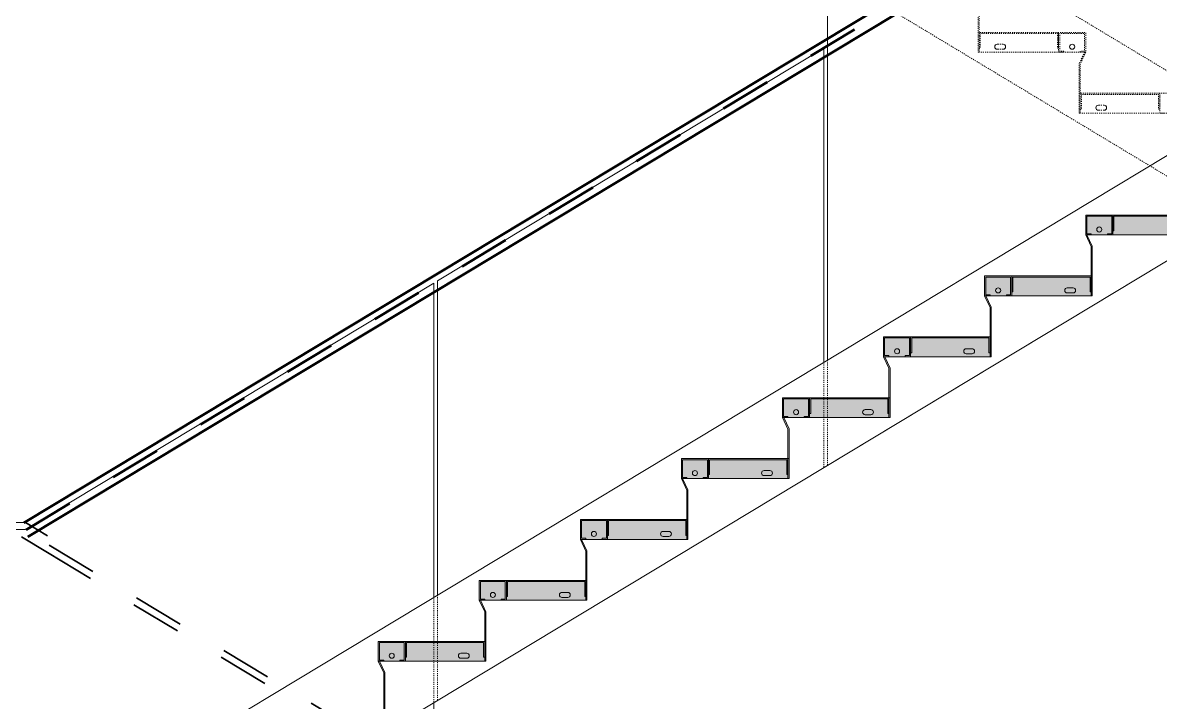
# Model space of a CAD drawing. Header units: millimetres. Extents: x -48147 to 1403542, y -455564 to 18123.
# Drawn here: x 1393720 to 1396872, y -445436 to -443553 of the extents above; entities that cross this region are included whole.
import ezdxf

# ---------------------------------------------------------------- set-up
doc = ezdxf.new("R2010")
doc.units = ezdxf.units.MM
doc.header["$MEASUREMENT"] = 0
for name, pattern in [('3MM-HIDDEN', [6, 3, -3]), ('Dashed', [2822.222233, 1411.111116, -1411.111116]), ('Wipeout_Contour', [1000, 0, -1000])]:
    doc.linetypes.add(name, pattern=pattern)
for name, color, linetype, lineweight in [('A-30-M_Stair_Pen_No__101', 252, 'Continuous', 15), ('A-30-M_Stair_Pen_No__121', 255, 'Continuous', 0), ('A-30-M_Stair_Pen_No__2', 8, 'Continuous', 15), ('A-30-M_Stair_Pen_No__22', 8, 'Continuous', 50), ('A-30-M_Stair_Pen_No__42', 8, 'Continuous', 35), ('New_A-30-M_Stair_Pen_No__1', 7, 'Continuous', 13), ('New_A-30-M_Stair_Pen_No__101', 252, 'Continuous', 15), ('New_A-30-M_Stair_Pen_No__141', 255, 'Continuous', 0), ('New_A-30-M_Stair_Pen_No__160', 5, 'Continuous', 200), ('New_A-30-M_Stair_Pen_No__192', 7, 'Continuous', 13)]:
    doc.layers.add(name, color=color, linetype=linetype, lineweight=lineweight)
doc.layers.add('A-30-M_Stair_Pen_No__102', color=7, linetype='Continuous', lineweight=15, true_color=0xcccccc)
doc.layers.add('A-30-M_Stair_Pen_No__81', color=7, linetype='Continuous', lineweight=20, true_color=0x6a6a6a)
for name, color, linetype in [('A-95-P_Drawing', 7, 'Continuous'), ('New_A-25-M_Wall_Int', 7, 'Continuous'), ('New_A-30-M_Stair', 7, 'Continuous')]:
    doc.layers.add(name, color=color, linetype=linetype)

# ---------------------------------------------------------------- blocks, each defined once
blk = doc.blocks.new('Section Elem_2_1', base_point=(1418663.2, -449992.5))
at = {"color": 254, "linetype": 'Wipeout_Contour', "lineweight": 0, "ltscale": 5852958.185405683}
blk.add_wipeout([(1393858.3, -445773.7), (1393858.3, -444874), (1393783.3, -444919.2), (1393783.3, -445818.9)], dxfattribs=at).dxf.layer = 'New_A-30-M_Stair'
at = {"color": 254, "linetype": 'Wipeout_Contour', "lineweight": 0, "ltscale": 5853501.481168355}
blk.add_wipeout([(1393858.3, -445769), (1394138.3, -445600.3), (1394138.3, -444705.2), (1393858.3, -444874)], dxfattribs=at).dxf.layer = 'New_A-30-M_Stair'
at = {"color": 254, "linetype": 'Wipeout_Contour', "lineweight": 0, "ltscale": 5854363.094679618}
blk.add_wipeout([(1394138.3, -445600.3), (1394418.3, -445431.5), (1394418.3, -444536.5), (1394138.3, -444705.2)], dxfattribs=at).dxf.layer = 'New_A-30-M_Stair'
at = {"color": 254, "linetype": 'Wipeout_Contour', "lineweight": 0, "ltscale": 5852410.465356831}
blk.add_wipeout([(1393858.3, -444874), (1393858.3, -444873.9), (1393783.3, -444919.1), (1393783.3, -444919.2)], dxfattribs=at).dxf.layer = 'New_A-30-M_Stair'
at = {"layer": 'New_A-30-M_Stair_Pen_No__1', "linetype": 'Continuous'}
blk.add_line((1393783.3, -445818.9), (1393783.3, -444919.2), dxfattribs=at)
at = {"color": 254, "linetype": 'Wipeout_Contour', "lineweight": 0, "ltscale": 5855224.873453034}
blk.add_wipeout([(1394418.3, -445431.5), (1394698.3, -445262.8), (1394698.3, -444367.7), (1394418.3, -444536.5)], dxfattribs=at).dxf.layer = 'New_A-30-M_Stair'
at = {"color": 254, "linetype": 'Wipeout_Contour', "lineweight": 0, "ltscale": 5852956.781982251}
blk.add_wipeout([(1394138.3, -444705.2), (1394138.3, -444705.1), (1393858.3, -444873.9), (1393858.3, -444874)], dxfattribs=at).dxf.layer = 'New_A-30-M_Stair'
at = {"layer": 'New_A-30-M_Stair_Pen_No__1', "linetype": 'Continuous'}
blk.add_line((1393783.3, -444919.1), (1393858.3, -444873.9), dxfattribs=at)
at = {"color": 254, "linetype": 'Wipeout_Contour', "lineweight": 0, "ltscale": 5856086.817415642}
blk.add_wipeout([(1394698.3, -445262.8), (1394978.3, -445094), (1394978.3, -444199), (1394698.3, -444367.7)], dxfattribs=at).dxf.layer = 'New_A-30-M_Stair'
at = {"color": 254, "linetype": 'Wipeout_Contour', "lineweight": 0, "ltscale": 5853818.682076329}
blk.add_wipeout([(1394418.3, -444536.5), (1394418.3, -444536.4), (1394138.3, -444705.1), (1394138.3, -444705.2)], dxfattribs=at).dxf.layer = 'New_A-30-M_Stair'
at = {"color": 254, "linetype": 'Wipeout_Contour', "lineweight": 0, "ltscale": 8782650.47584478}
blk.add_wipeout([(1394418.3, -445431.5), (1394138.3, -445600.3), (1394138.3, -445605), (1394408.3, -445605), (1394408.3, -445496.3), (1394418.3, -445496.3)], dxfattribs=at).dxf.layer = 'New_A-30-M_Stair'
at = {"layer": 'New_A-30-M_Stair_Pen_No__1', "linetype": 'Continuous'}
blk.add_line((1393858.3, -444873.9), (1394138.3, -444705.1), dxfattribs=at)
at = {"color": 254, "linetype": 'Wipeout_Contour', "lineweight": 0, "ltscale": 5856948.926494511}
blk.add_wipeout([(1394978.3, -445094), (1395258.3, -444925.3), (1395258.3, -444030.2), (1394978.3, -444199)], dxfattribs=at).dxf.layer = 'New_A-30-M_Stair'
at = {"color": 254, "linetype": 'Wipeout_Contour', "lineweight": 0, "ltscale": 5854680.747363575}
blk.add_wipeout([(1394698.3, -444367.7), (1394698.3, -444367.6), (1394418.3, -444536.4), (1394418.3, -444536.5)], dxfattribs=at).dxf.layer = 'New_A-30-M_Stair'
at = {"color": 254, "linetype": 'Wipeout_Contour', "lineweight": 0, "ltscale": 8783942.705164922}
blk.add_wipeout([(1394698.3, -445262.8), (1394418.3, -445431.5), (1394418.3, -445436.3), (1394688.3, -445436.3), (1394688.3, -445327.5), (1394698.3, -445327.5)], dxfattribs=at).dxf.layer = 'New_A-30-M_Stair'
at = {"layer": 'New_A-30-M_Stair_Pen_No__1', "linetype": 'Continuous'}
for p, q in [((1394138.3, -444705.1), (1394418.3, -444536.4)), ((1394138.3, -445600.3), (1394418.3, -445431.5))]:
    blk.add_line(p, q, dxfattribs=at)
at = {"layer": 'New_A-30-M_Stair_Pen_No__141', "linetype": 'Continuous', "flags": 128}
blk.add_lwpolyline([(1394418.3, -445436.3), (1394418.3, -445496.3), (1394418.3, -445605), (1394418.3, -445665)], dxfattribs=at)
at = {"color": 254, "linetype": 'Wipeout_Contour', "lineweight": 0, "ltscale": 5857811.200616738}
blk.add_wipeout([(1395258.3, -444925.3), (1395538.3, -444756.5), (1395538.3, -443861.5), (1395258.3, -444030.2)], dxfattribs=at).dxf.layer = 'New_A-30-M_Stair'
at = {"color": 254, "linetype": 'Wipeout_Contour', "lineweight": 0, "ltscale": 5855542.977771027}
blk.add_wipeout([(1394978.3, -444199), (1394978.3, -444198.9), (1394698.3, -444367.6), (1394698.3, -444367.7)], dxfattribs=at).dxf.layer = 'New_A-30-M_Stair'
at = {"color": 254, "linetype": 'Wipeout_Contour', "lineweight": 0, "ltscale": 8785235.182366839}
blk.add_wipeout([(1394978.3, -445094), (1394698.3, -445262.8), (1394698.3, -445267.5), (1394968.3, -445267.5), (1394968.3, -445158.8), (1394978.3, -445158.8)], dxfattribs=at).dxf.layer = 'New_A-30-M_Stair'
at = {"color": 254, "linetype": 'Wipeout_Contour', "lineweight": 0, "ltscale": 5856898.615850838}
blk.add_wipeout([(1394698.3, -445554.7), (1394978.3, -445385.9), (1394978.3, -445327.5), (1394698.3, -445327.5)], dxfattribs=at).dxf.layer = 'New_A-30-M_Stair'
at = {"layer": 'New_A-30-M_Stair_Pen_No__160', "linetype": 'Continuous', "lineweight": 0, "true_color": 0x00007f}
for points in [[(1394698.3, -445436.3), (1394698.3, -445327.5), (1394688.3, -445327.5), (1394688.3, -445436.3)], [(1394698.3, -445496.3), (1394698.3, -445436.3), (1394418.3, -445436.3), (1394418.3, -445496.3)]]:
    blk.add_hatch(color=176, dxfattribs=at).paths.add_polyline_path(points)
at = {"layer": 'New_A-30-M_Stair_Pen_No__1', "linetype": 'Continuous'}
for p, q in [((1394418.3, -444536.4), (1394698.3, -444367.6)), ((1394418.3, -445431.5), (1394698.3, -445262.8))]:
    blk.add_line(p, q, dxfattribs=at)
at = {"layer": 'New_A-30-M_Stair_Pen_No__141', "linetype": 'Continuous'}
for p, q in [((1394688.3, -445327.5), (1394688.3, -445436.3)), ((1394688.3, -445436.3), (1394418.3, -445436.3))]:
    blk.add_line(p, q, dxfattribs=at)
at = {"layer": 'New_A-30-M_Stair_Pen_No__141', "linetype": 'Continuous', "flags": 128}
blk.add_lwpolyline([(1394698.3, -445267.5), (1394698.3, -445327.5), (1394698.3, -445436.3), (1394698.3, -445496.3)], dxfattribs=at)
at = {"color": 254, "linetype": 'Wipeout_Contour', "lineweight": 0, "ltscale": 5858673.639709452}
blk.add_wipeout([(1395538.3, -444756.5), (1395818.3, -444587.8), (1395818.3, -443692.7), (1395538.3, -443861.5)], dxfattribs=at).dxf.layer = 'New_A-30-M_Stair'
at = {"color": 254, "linetype": 'Wipeout_Contour', "lineweight": 0, "ltscale": 5856405.373225754}
blk.add_wipeout([(1395258.3, -444030.2), (1395258.3, -444030.1), (1394978.3, -444198.9), (1394978.3, -444199)], dxfattribs=at).dxf.layer = 'New_A-30-M_Stair'
at = {"color": 254, "linetype": 'Wipeout_Contour', "lineweight": 0, "ltscale": 8786527.907341141}
blk.add_wipeout([(1395258.3, -444925.3), (1394978.3, -445094), (1394978.3, -445098.8), (1395248.3, -445098.8), (1395248.3, -444990), (1395258.3, -444990)], dxfattribs=at).dxf.layer = 'New_A-30-M_Stair'
at = {"color": 254, "linetype": 'Wipeout_Contour', "lineweight": 0, "ltscale": 5857760.297601591}
blk.add_wipeout([(1394978.3, -445385.9), (1395258.3, -445217.2), (1395258.3, -445158.8), (1394978.3, -445158.8)], dxfattribs=at).dxf.layer = 'New_A-30-M_Stair'
at = {"layer": 'New_A-30-M_Stair_Pen_No__160', "linetype": 'Continuous', "lineweight": 0, "true_color": 0x00007f}
for points in [[(1394978.3, -445267.5), (1394978.3, -445158.8), (1394968.3, -445158.8), (1394968.3, -445267.5)], [(1394978.3, -445327.5), (1394978.3, -445267.5), (1394698.3, -445267.5), (1394698.3, -445327.5)]]:
    blk.add_hatch(color=176, dxfattribs=at).paths.add_polyline_path(points)
at = {"layer": 'New_A-30-M_Stair_Pen_No__1', "linetype": 'Continuous'}
for p, q in [((1394698.3, -444367.6), (1394978.3, -444198.9)), ((1394698.3, -445262.8), (1394978.3, -445094)), ((1394698.3, -445554.7), (1394978.3, -445385.9))]:
    blk.add_line(p, q, dxfattribs=at)
at = {"layer": 'New_A-30-M_Stair_Pen_No__141', "linetype": 'Continuous'}
for p, q in [((1394968.3, -445158.8), (1394968.3, -445267.5)), ((1394968.3, -445267.5), (1394698.3, -445267.5))]:
    blk.add_line(p, q, dxfattribs=at)
at = {"layer": 'New_A-30-M_Stair_Pen_No__141', "linetype": 'Continuous', "flags": 128}
for points in [[(1394978.3, -445098.8), (1394978.3, -445158.8), (1394978.3, -445267.5), (1394978.3, -445327.5)], [(1394978.3, -445327.5), (1394698.3, -445327.5), (1394688.3, -445327.5)]]:
    blk.add_lwpolyline(points, dxfattribs=at)
at = {"color": 254, "linetype": 'Wipeout_Contour', "lineweight": 0, "ltscale": 5859536.243713167}
blk.add_wipeout([(1395818.3, -444587.8), (1396098.3, -444419), (1396098.3, -443524), (1395818.3, -443692.7)], dxfattribs=at).dxf.layer = 'New_A-30-M_Stair'
at = {"color": 254, "linetype": 'Wipeout_Contour', "lineweight": 0, "ltscale": 5857267.933654853}
blk.add_wipeout([(1395538.3, -443861.5), (1395538.3, -443861.4), (1395258.3, -444030.1), (1395258.3, -444030.2)], dxfattribs=at).dxf.layer = 'New_A-30-M_Stair'
at = {"color": 254, "linetype": 'Wipeout_Contour', "lineweight": 0, "ltscale": 8787820.879978484}
blk.add_wipeout([(1395538.3, -444756.5), (1395258.3, -444925.3), (1395258.3, -444930), (1395528.3, -444930), (1395528.3, -444821.3), (1395538.3, -444821.3)], dxfattribs=at).dxf.layer = 'New_A-30-M_Stair'
at = {"color": 254, "linetype": 'Wipeout_Contour', "lineweight": 0, "ltscale": 5858622.144498611}
blk.add_wipeout([(1395258.3, -445217.2), (1395538.3, -445048.4), (1395538.3, -444990), (1395258.3, -444990)], dxfattribs=at).dxf.layer = 'New_A-30-M_Stair'
at = {"layer": 'New_A-30-M_Stair_Pen_No__160', "linetype": 'Continuous', "lineweight": 0, "true_color": 0x00007f}
for points in [[(1395258.3, -445098.8), (1395258.3, -444990), (1395248.3, -444990), (1395248.3, -445098.8)], [(1395258.3, -445158.8), (1395258.3, -445098.8), (1394978.3, -445098.8), (1394978.3, -445158.8)]]:
    blk.add_hatch(color=176, dxfattribs=at).paths.add_polyline_path(points)
at = {"layer": 'New_A-30-M_Stair_Pen_No__1', "linetype": 'Continuous'}
for p, q in [((1394978.3, -444198.9), (1395258.3, -444030.1)), ((1394978.3, -445094), (1395258.3, -444925.3)), ((1394978.3, -445385.9), (1395258.3, -445217.2))]:
    blk.add_line(p, q, dxfattribs=at)
at = {"layer": 'New_A-30-M_Stair_Pen_No__141', "linetype": 'Continuous'}
for p, q in [((1395248.3, -444990), (1395248.3, -445098.8)), ((1395248.3, -445098.8), (1394978.3, -445098.8))]:
    blk.add_line(p, q, dxfattribs=at)
at = {"layer": 'New_A-30-M_Stair_Pen_No__141', "linetype": 'Continuous', "flags": 128}
for points in [[(1395258.3, -444930), (1395258.3, -444990), (1395258.3, -445098.8), (1395258.3, -445158.8)], [(1395258.3, -445158.8), (1394978.3, -445158.8), (1394968.3, -445158.8)]]:
    blk.add_lwpolyline(points, dxfattribs=at)
at = {"color": 254, "linetype": 'Wipeout_Contour', "lineweight": 0, "ltscale": 5860399.012514996}
blk.add_wipeout([(1396098.3, -444419), (1396378.3, -444250.3), (1396378.3, -443355.2), (1396098.3, -443524)], dxfattribs=at).dxf.layer = 'New_A-30-M_Stair'
at = {"color": 254, "linetype": 'Wipeout_Contour', "lineweight": 0, "ltscale": 5858130.658985452}
blk.add_wipeout([(1395818.3, -443692.7), (1395818.3, -443692.6), (1395538.3, -443861.4), (1395538.3, -443861.5)], dxfattribs=at).dxf.layer = 'New_A-30-M_Stair'
at = {"color": 254, "linetype": 'Wipeout_Contour', "lineweight": 0, "ltscale": 8789114.100169566}
blk.add_wipeout([(1395818.3, -444587.8), (1395538.3, -444756.5), (1395538.3, -444761.3), (1395808.3, -444761.3), (1395808.3, -444652.5), (1395818.3, -444652.5)], dxfattribs=at).dxf.layer = 'New_A-30-M_Stair'
at = {"color": 254, "linetype": 'Wipeout_Contour', "lineweight": 0, "ltscale": 5859484.156469027}
blk.add_wipeout([(1395538.3, -445048.4), (1395818.3, -444879.7), (1395818.3, -444821.3), (1395538.3, -444821.3)], dxfattribs=at).dxf.layer = 'New_A-30-M_Stair'
at = {"layer": 'New_A-30-M_Stair_Pen_No__160', "linetype": 'Continuous', "lineweight": 0, "true_color": 0x00007f}
for points in [[(1395538.3, -444930), (1395538.3, -444821.3), (1395528.3, -444821.3), (1395528.3, -444930)], [(1395538.3, -444990), (1395538.3, -444930), (1395258.3, -444930), (1395258.3, -444990)]]:
    blk.add_hatch(color=176, dxfattribs=at).paths.add_polyline_path(points)
at = {"layer": 'New_A-30-M_Stair_Pen_No__1', "linetype": 'Continuous'}
for p, q in [((1395258.3, -444030.1), (1395538.3, -443861.4)), ((1395258.3, -444925.3), (1395538.3, -444756.5)), ((1395258.3, -445217.2), (1395538.3, -445048.4))]:
    blk.add_line(p, q, dxfattribs=at)
at = {"layer": 'New_A-30-M_Stair_Pen_No__141', "linetype": 'Continuous'}
for p, q in [((1395528.3, -444821.3), (1395528.3, -444930)), ((1395528.3, -444930), (1395258.3, -444930))]:
    blk.add_line(p, q, dxfattribs=at)
at = {"layer": 'New_A-30-M_Stair_Pen_No__141', "linetype": 'Continuous', "flags": 128}
for points in [[(1395538.3, -444761.3), (1395538.3, -444821.3), (1395538.3, -444930), (1395538.3, -444990)], [(1395538.3, -444990), (1395258.3, -444990), (1395248.3, -444990)]]:
    blk.add_lwpolyline(points, dxfattribs=at)
at = {"color": 254, "linetype": 'Wipeout_Contour', "lineweight": 0, "ltscale": 5861261.946082223}
blk.add_wipeout([(1396378.3, -444250.3), (1396658.3, -444081.5), (1396658.3, -443186.5), (1396378.3, -443355.2)], dxfattribs=at).dxf.layer = 'New_A-30-M_Stair'
at = {"color": 254, "linetype": 'Wipeout_Contour', "lineweight": 0, "ltscale": 5858993.549170004}
blk.add_wipeout([(1396098.3, -443523.9), (1395818.3, -443692.6), (1395818.3, -443692.7), (1396098.3, -443524)], dxfattribs=at).dxf.layer = 'New_A-30-M_Stair'
at = {"color": 254, "linetype": 'Wipeout_Contour', "lineweight": 0, "ltscale": 8790407.567805586}
blk.add_wipeout([(1395818.3, -444587.8), (1395818.3, -444592.5), (1396088.3, -444592.5), (1396088.3, -444483.8), (1396098.3, -444483.8), (1396098.3, -444419)], dxfattribs=at).dxf.layer = 'New_A-30-M_Stair'
at = {"color": 254, "linetype": 'Wipeout_Contour', "lineweight": 0, "ltscale": 5860346.333452279}
blk.add_wipeout([(1395818.3, -444652.5), (1395818.3, -444879.7), (1396098.3, -444710.9), (1396098.3, -444652.5)], dxfattribs=at).dxf.layer = 'New_A-30-M_Stair'
at = {"layer": 'New_A-30-M_Stair_Pen_No__160', "linetype": 'Continuous', "lineweight": 0, "true_color": 0x00007f}
for points in [[(1395818.3, -444761.3), (1395818.3, -444652.5), (1395808.3, -444652.5), (1395808.3, -444761.3)], [(1395818.3, -444821.3), (1395818.3, -444761.3), (1395538.3, -444761.3), (1395538.3, -444821.3)]]:
    blk.add_hatch(color=176, dxfattribs=at).paths.add_polyline_path(points)
at = {"layer": 'New_A-30-M_Stair_Pen_No__1', "linetype": 'Continuous'}
for p, q in [((1395818.3, -443692.6), (1396098.3, -443523.9)), ((1395538.3, -443861.4), (1395818.3, -443692.6)), ((1395538.3, -444756.5), (1395818.3, -444587.8)), ((1395538.3, -445048.4), (1395818.3, -444879.7))]:
    blk.add_line(p, q, dxfattribs=at)
at = {"layer": 'New_A-30-M_Stair_Pen_No__141', "linetype": 'Continuous'}
for p, q in [((1395808.3, -444652.5), (1395808.3, -444761.3)), ((1395808.3, -444761.3), (1395538.3, -444761.3))]:
    blk.add_line(p, q, dxfattribs=at)
at = {"layer": 'New_A-30-M_Stair_Pen_No__141', "linetype": 'Continuous', "flags": 128}
for points in [[(1395818.3, -444592.5), (1395818.3, -444652.5), (1395818.3, -444761.3), (1395818.3, -444821.3)], [(1395818.3, -444821.3), (1395538.3, -444821.3), (1395528.3, -444821.3)]]:
    blk.add_lwpolyline(points, dxfattribs=at)
at = {"color": 254, "linetype": 'Wipeout_Contour', "lineweight": 0, "ltscale": 5862125.044328736}
blk.add_wipeout([(1396658.3, -444081.5), (1396938.3, -443912.8), (1396938.3, -443017.7), (1396658.3, -443186.5)], dxfattribs=at).dxf.layer = 'New_A-30-M_Stair'
at = {"color": 254, "linetype": 'Wipeout_Contour', "lineweight": 0, "ltscale": 8791701.282775955}
blk.add_wipeout([(1396378.3, -444250.3), (1396098.3, -444419), (1396098.3, -444423.8), (1396368.3, -444423.8), (1396368.3, -444315), (1396378.3, -444315)], dxfattribs=at).dxf.layer = 'New_A-30-M_Stair'
at = {"color": 254, "linetype": 'Wipeout_Contour', "lineweight": 0, "ltscale": 5861208.675338703}
blk.add_wipeout([(1396098.3, -444710.9), (1396378.3, -444542.2), (1396378.3, -444483.8), (1396098.3, -444483.8)], dxfattribs=at).dxf.layer = 'New_A-30-M_Stair'
at = {"layer": 'New_A-30-M_Stair_Pen_No__160', "linetype": 'Continuous', "lineweight": 0, "true_color": 0x00007f}
for points in [[(1396098.3, -444592.5), (1396098.3, -444483.8), (1396088.3, -444483.8), (1396088.3, -444592.5)], [(1396098.3, -444652.5), (1396098.3, -444592.5), (1395818.3, -444592.5), (1395818.3, -444652.5)]]:
    blk.add_hatch(color=176, dxfattribs=at).paths.add_polyline_path(points)
at = {"layer": 'New_A-30-M_Stair_Pen_No__1', "linetype": 'Continuous'}
for p, q in [((1395818.3, -444587.8), (1396098.3, -444419)), ((1395818.3, -444879.7), (1396098.3, -444710.9))]:
    blk.add_line(p, q, dxfattribs=at)
at = {"layer": 'New_A-30-M_Stair_Pen_No__141', "linetype": 'Continuous'}
for p, q in [((1396088.3, -444483.8), (1396088.3, -444592.5)), ((1396088.3, -444592.5), (1395818.3, -444592.5))]:
    blk.add_line(p, q, dxfattribs=at)
at = {"layer": 'New_A-30-M_Stair_Pen_No__141', "linetype": 'Continuous', "flags": 128}
for points in [[(1396098.3, -444423.8), (1396098.3, -444483.8), (1396098.3, -444592.5), (1396098.3, -444652.5)], [(1396098.3, -444652.5), (1395818.3, -444652.5), (1395808.3, -444652.5)]]:
    blk.add_lwpolyline(points, dxfattribs=at)
at = {"color": 254, "linetype": 'Wipeout_Contour', "lineweight": 0, "ltscale": 8792995.244972879}
blk.add_wipeout([(1396658.3, -444081.5), (1396378.3, -444250.3), (1396378.3, -444255), (1396648.3, -444255), (1396648.3, -444146.3), (1396658.3, -444146.3)], dxfattribs=at).dxf.layer = 'New_A-30-M_Stair'
at = {"color": 254, "linetype": 'Wipeout_Contour', "lineweight": 0, "ltscale": 5862071.182092364}
blk.add_wipeout([(1396378.3, -444542.2), (1396658.3, -444373.4), (1396658.3, -444315), (1396378.3, -444315)], dxfattribs=at).dxf.layer = 'New_A-30-M_Stair'
at = {"layer": 'New_A-30-M_Stair_Pen_No__160', "linetype": 'Continuous', "lineweight": 0, "true_color": 0x00007f}
for points in [[(1396378.3, -444423.8), (1396378.3, -444315), (1396368.3, -444315), (1396368.3, -444423.8)], [(1396378.3, -444483.8), (1396378.3, -444423.8), (1396098.3, -444423.8), (1396098.3, -444483.8)]]:
    blk.add_hatch(color=176, dxfattribs=at).paths.add_polyline_path(points)
at = {"layer": 'New_A-30-M_Stair_Pen_No__1', "linetype": 'Continuous'}
for p, q in [((1396098.3, -444419), (1396378.3, -444250.3)), ((1396098.3, -444710.9), (1396378.3, -444542.2))]:
    blk.add_line(p, q, dxfattribs=at)
at = {"layer": 'New_A-30-M_Stair_Pen_No__141', "linetype": 'Continuous'}
for p, q in [((1396368.3, -444315), (1396368.3, -444423.8)), ((1396368.3, -444423.8), (1396098.3, -444423.8))]:
    blk.add_line(p, q, dxfattribs=at)
at = {"layer": 'New_A-30-M_Stair_Pen_No__141', "linetype": 'Continuous', "flags": 128}
for points in [[(1396378.3, -444255), (1396378.3, -444315), (1396378.3, -444423.8), (1396378.3, -444483.8)], [(1396378.3, -444483.8), (1396098.3, -444483.8), (1396088.3, -444483.8)]]:
    blk.add_lwpolyline(points, dxfattribs=at)
at = {"color": 254, "linetype": 'Wipeout_Contour', "lineweight": 0, "ltscale": 8794289.454286767}
blk.add_wipeout([(1396938.3, -443912.8), (1396658.3, -444081.5), (1396658.3, -444086.3), (1396928.3, -444086.3), (1396928.3, -443977.5), (1396938.3, -443977.5)], dxfattribs=at).dxf.layer = 'New_A-30-M_Stair'
at = {"color": 254, "linetype": 'Wipeout_Contour', "lineweight": 0, "ltscale": 5862933.853628222}
blk.add_wipeout([(1396658.3, -444373.4), (1396938.3, -444204.7), (1396938.3, -444146.3), (1396658.3, -444146.3)], dxfattribs=at).dxf.layer = 'New_A-30-M_Stair'
at = {"layer": 'New_A-30-M_Stair_Pen_No__160', "linetype": 'Continuous', "lineweight": 0, "true_color": 0x00007f}
for points in [[(1396938.3, -444146.3), (1396938.3, -444086.3), (1396658.3, -444086.3), (1396658.3, -444146.3)], [(1396658.3, -444255), (1396658.3, -444146.3), (1396648.3, -444146.3), (1396648.3, -444255)], [(1396658.3, -444315), (1396658.3, -444255), (1396378.3, -444255), (1396378.3, -444315)]]:
    blk.add_hatch(color=176, dxfattribs=at).paths.add_polyline_path(points)
at = {"layer": 'New_A-30-M_Stair_Pen_No__1', "linetype": 'Continuous'}
for p, q in [((1396658.3, -444081.5), (1396938.3, -443912.8)), ((1396378.3, -444250.3), (1396658.3, -444081.5)), ((1396658.3, -444373.4), (1396938.3, -444204.7)), ((1396378.3, -444542.2), (1396658.3, -444373.4))]:
    blk.add_line(p, q, dxfattribs=at)
at = {"layer": 'New_A-30-M_Stair_Pen_No__141', "linetype": 'Continuous'}
for p, q in [((1396928.3, -444086.3), (1396658.3, -444086.3)), ((1396648.3, -444146.3), (1396648.3, -444255)), ((1396648.3, -444255), (1396378.3, -444255))]:
    blk.add_line(p, q, dxfattribs=at)
at = {"layer": 'New_A-30-M_Stair_Pen_No__141', "linetype": 'Continuous', "flags": 128}
for points in [[(1396658.3, -444086.3), (1396658.3, -444146.3), (1396658.3, -444255), (1396658.3, -444315)], [(1396938.3, -444146.3), (1396658.3, -444146.3), (1396648.3, -444146.3)], [(1396658.3, -444315), (1396378.3, -444315), (1396368.3, -444315)]]:
    blk.add_lwpolyline(points, dxfattribs=at)
blk = doc.blocks.new('Section Elem_216_1', base_point=(1418663.2, -449992.5))
at = {"color": 254, "linetype": 'Wipeout_Contour', "lineweight": 0, "ltscale": 175547925.7955505}
blk.add_wipeout([(1398445.1, -434842.5), (1393413.1, -434842.5), (1393413.1, -437842.5), (1393658.3, -437842.5), (1393658.3, -438142.5), (1393658.1, -438142.5), (1393658.1, -438292.5), (1393658.4, -438292.5), (1393658.4, -438301.1), (1393596, -438301.1), (1393590.6, -438303.4), (1393588.4, -438308.7), (1393588.4, -438527.8), (1393590.6, -438533.2), (1393596, -438535.4), (1393643.3, -438535.4), (1393643.3, -438342.5), (1393658.3, -438342.5), (1393658.3, -438535.4), (1393658.4, -438535.4), (1393658.4, -438544), (1393658.3, -438544), (1393658.3, -438917.5), (1393413.1, -438917.5), (1393413.1, -441892.5), (1393658.3, -441892.5), (1393658.3, -442192.5), (1393658.2, -442192.5), (1393658.2, -442342.5), (1393658.4, -442342.5), (1393658.4, -442351.1), (1393658.3, -442351.1), (1393658.3, -442585.4), (1393658.4, -442585.4), (1393658.4, -442594), (1393658.3, -442594), (1393658.3, -442942.5), (1393413.1, -442942.5), (1393413.1, -445942.5), (1393658.3, -445942.5), (1393658.3, -446242.5), (1393658.4, -446242.5), (1393658.4, -446392.5), (1393658.4, -446401.1), (1393596, -446401.1), (1393590.6, -446403.4), (1393588.4, -446408.7), (1393588.4, -446627.8), (1393590.6, -446633.2), (1393596, -446635.4), (1393658.4, -446635.4), (1393658.4, -446644), (1393512.3, -446644), (1393512.3, -446635.4), (1393574.7, -446635.4), (1393580.1, -446633.2), (1393582.3, -446627.8), (1393582.3, -446408.7), (1393580.1, -446403.4), (1393574.7, -446401.1), (1393512.3, -446401.1), (1393512.3, -446392.5), (1393428.7, -446392.5), (1393428.7, -447367.5), (1393658.3, -447367.5), (1393658.3, -447392.5), (1393428.7, -447392.5), (1393428.7, -449992.5), (1393578.3, -449992.5), (1393578.3, -449823.8), (1393503.3, -449869), (1393503.3, -449868.9), (1393503.3, -448969.2), (1393503.3, -448969.1), (1395949.5, -447494.8), (1395858.4, -447439.9), (1393858.3, -446234.5), (1393858.3, -445942.6), (1393858.3, -445942.5), (1393848.3, -445942.5), (1393848.3, -445833.8), (1393858.3, -445833.8), (1393858.3, -445773.8), (1393783.3, -445819), (1393783.3, -445818.9), (1393783.3, -444919.2), (1393783.3, -444919.1), (1396093.5, -443526.8), (1393858.3, -442179.7), (1393858.3, -441892.5), (1393848.3, -441892.5), (1393848.3, -441783.8), (1393858.3, -441783.8), (1393858.3, -441723.8), (1393783.3, -441769), (1393783.3, -441768.9), (1393783.3, -440869.2), (1393783.3, -440869.1), (1396093.5, -439476.8), (1395858.4, -439335.1), (1393858.3, -438129.7), (1393858.3, -437837.8), (1394063.3, -437961.3), (1394063.3, -437111.5), (1394063.3, -437111.4), (1394138.3, -437111.4), (1397218.3, -438967.6), (1398445.1, -438967.6), (1398445.1, -438544), (1398373.3, -438544), (1398373.3, -438535.4), (1398435.7, -438535.4), (1398441, -438533.2), (1398443.3, -438527.8), (1398443.3, -438308.7), (1398441, -438303.4), (1398435.7, -438301.1), (1398373.3, -438301.1), (1398373.3, -438292.5), (1398445.1, -438292.5)], dxfattribs=at).dxf.layer = 'New_A-25-M_Wall_Int'
at = {"color": 254, "linetype": 'Wipeout_Contour', "lineweight": 0, "ltscale": 61634665.73816013}
blk.add_wipeout([(1394727.4, -445537.1), (1396945.2, -446873.8), (1398388.3, -446873.8), (1398394.3, -446874), (1398400.2, -446874.6), (1398406.1, -446875.7), (1398412, -446877.2), (1398416.6, -446879.8), (1398420.2, -446883.7), (1398422.5, -446888.5), (1398423.3, -446893.8), (1398423.3, -446923.8), (1397129.3, -446923.8), (1397129.3, -447798.7), (1397129.3, -447798.8), (1398438.3, -447798.8), (1398438.3, -447798.8), (1398445.1, -447798.8), (1398445.1, -446644), (1398373.3, -446644), (1398373.3, -446635.4), (1398435.7, -446635.4), (1398441, -446633.2), (1398443.3, -446627.8), (1398443.3, -446408.7), (1398441, -446403.4), (1398435.7, -446401.1), (1398373.3, -446401.1), (1398373.3, -446392.5), (1398445.1, -446392.5), (1398445.1, -444229), (1398373.3, -444229), (1398373.3, -444220.4), (1398435.7, -444220.4), (1398441, -444218.2), (1398443.3, -444212.8), (1398443.3, -444204.7), (1397218.3, -444204.7), (1397113.3, -444141.4), (1397113.3, -444199.2), (1397104.3, -444204.7), (1396938.3, -444204.7)], dxfattribs=at).dxf.layer = 'New_A-25-M_Wall_Int'

msp = doc.modelspace()

# ---------------------------------------------------------------- block references
at = {"layer": 'New_A-30-M_Stair'}
msp.add_blockref('Section Elem_2_1', (1418663.2, -449992.5), dxfattribs=at)

# ---------------------------------------------------------------- next in the draw order: hatches: boundary and pattern name
at = {"layer": 'A-30-M_Stair_Pen_No__121', "linetype": 'Continuous'}
msp.add_hatch(color=256, dxfattribs=at).paths.add_polyline_path([(1393660.1, -435111.8), (1398444.1, -435111.8), (1398444.1, -449987.7), (1393131.3, -449987.7), (1393131.3, -446897.1), (1393660.1, -446897.1)])

# ---------------------------------------------------------------- next in the draw order: block references
at = {"layer": 'New_A-25-M_Wall_Int'}
msp.add_blockref('Section Elem_216_1', (1418663.2, -449992.5), dxfattribs=at)

# ---------------------------------------------------------------- next in the draw order: wipeouts: each hides what was drawn before it
at = {"color": 254, "linetype": 'Wipeout_Contour', "lineweight": 0, "ltscale": 5854473.517168632}
msp.add_wipeout([(1391307.3, -431582.2), (1399341.8, -431582.2), (1399341.8, -451938.9), (1391307.3, -451938.9)], dxfattribs=at).dxf.layer = 'A-95-P_Drawing'

# ---------------------------------------------------------------- next in the draw order: hatches: boundary and pattern name
at = {"layer": 'A-30-M_Stair_Pen_No__102', "linetype": 'Continuous'}
for points in [[(1396665.1, -444086.3), (1396963.1, -444086.3), (1396963.1, -444141.3), (1396665.1, -444141.3)], [(1396385.1, -444255), (1396683.1, -444255), (1396683.1, -444310), (1396385.1, -444310)], [(1396105.1, -444423.8), (1396403.1, -444423.8), (1396403.1, -444478.8), (1396105.1, -444478.8)], [(1395825.1, -444592.5), (1396123.1, -444592.5), (1396123.1, -444647.5), (1395825.1, -444647.5)], [(1395545.1, -444761.3), (1395843.1, -444761.3), (1395843.1, -444816.3), (1395545.1, -444816.3)], [(1395265.1, -444930), (1395563.1, -444930), (1395563.1, -444985), (1395265.1, -444985)], [(1394985.1, -445098.8), (1395283.1, -445098.8), (1395283.1, -445153.8), (1394985.1, -445153.8)], [(1394705.1, -445267.5), (1395003.1, -445267.5), (1395003.1, -445322.5), (1394705.1, -445322.5)]]:
    msp.add_hatch(color=256, dxfattribs=at).paths.add_polyline_path(points)

# ---------------------------------------------------------------- next in the draw order: linework, layer by layer
at = {"layer": 'A-30-M_Stair_Pen_No__101', "linetype": 'Continuous', "flags": 128}
for points in [[(1395949.4, -444780.4), (1397144.4, -444060.1), (1397144.4, -442933.4), (1397085.5, -442933.4), (1395949.4, -442248.7), (1395949.4, -444488.5)], [(1394869.4, -445139.4), (1394869.4, -444268.6), (1395939.4, -443623.7), (1395939.4, -444494.5)], [(1394859.4, -445437.3), (1394859.4, -446804.4), (1393790.3, -446160.2), (1393657.1, -446160.2), (1393657.1, -444957.3), (1393726.6, -444957.3), (1394859.4, -444274.6), (1394859.4, -445145.4)]]:
    msp.add_lwpolyline(points, dxfattribs=at)
at = {"layer": 'A-30-M_Stair_Pen_No__101', "linetype": '3MM-HIDDEN', "flags": 128}
for points in [[(1395949.4, -443119.5), (1397144.4, -443839.7), (1397144.4, -444062.5), (1397029.8, -444062.5), (1395949.4, -443411.4)], [(1395949.4, -444488.5), (1395949.4, -444780.4)], [(1395939.4, -444494.5), (1395939.4, -444786.4)], [(1394859.4, -445145.4), (1394859.4, -445437.3)], [(1394869.4, -445139.4), (1394869.4, -445431.3)]]:
    msp.add_lwpolyline(points, dxfattribs=at)
at = {"layer": 'A-30-M_Stair_Pen_No__101', "linetype": 'Continuous', "flags": 128}
msp.add_lwpolyline([(1393657.1, -446161.8), (1397144.4, -444060.1), (1397144.4, -443839.7), (1397025.9, -443839.7), (1393657.1, -445869.9)], close=True, dxfattribs=at)
at = {"layer": 'A-30-M_Stair_Pen_No__2', "linetype": 'Continuous', "flags": 128}
for points in [[(1396665.1, -444086.3), (1396963.1, -444086.3), (1396963.1, -444141.3), (1396665.1, -444141.3)], [(1396385.1, -444255), (1396683.1, -444255), (1396683.1, -444310), (1396385.1, -444310)], [(1396105.1, -444423.8), (1396403.1, -444423.8), (1396403.1, -444478.8), (1396105.1, -444478.8)], [(1395825.1, -444592.5), (1396123.1, -444592.5), (1396123.1, -444647.5), (1395825.1, -444647.5)], [(1395545.1, -444761.3), (1395843.1, -444761.3), (1395843.1, -444816.3), (1395545.1, -444816.3)], [(1395265.1, -444930), (1395563.1, -444930), (1395563.1, -444985), (1395265.1, -444985)], [(1394985.1, -445098.8), (1395283.1, -445098.8), (1395283.1, -445153.8), (1394985.1, -445153.8)], [(1394705.1, -445267.5), (1395003.1, -445267.5), (1395003.1, -445322.5), (1394705.1, -445322.5)]]:
    msp.add_lwpolyline(points, close=True, dxfattribs=at)
at = {"layer": 'A-30-M_Stair_Pen_No__22', "linetype": 'Continuous', "flags": 128}
for points in [[(1393723.5, -444939.3), (1397078.5, -442917.3)], [(1393734.6, -444978.3), (1397088, -442957.3)]]:
    msp.add_lwpolyline(points, dxfattribs=at)
at = {"layer": 'A-30-M_Stair_Pen_No__22', "linetype": 'Dashed', "ltscale": 0.1, "flags": 128}
msp.add_lwpolyline([(1393729.2, -444958.3), (1397082.3, -442933.3)], dxfattribs=at)
at = {"layer": 'A-30-M_Stair_Pen_No__42', "linetype": 'Dashed', "ltscale": 0.1, "flags": 128}
for points in [[(1396815.2, -446822.3), (1393722.3, -444958.3), (1393565.3, -444958.3)], [(1396808, -446841.3), (1393788.5, -445021.5)]]:
    msp.add_lwpolyline(points, dxfattribs=at)
at = {"layer": 'A-30-M_Stair_Pen_No__42', "linetype": 'Continuous', "flags": 128}
for points in [[(1393788.5, -444974.8), (1393727.9, -444938.3)], [(1393788.5, -445021.5), (1393716.7, -444978.3)]]:
    msp.add_lwpolyline(points, dxfattribs=at)
at = {"layer": 'A-30-M_Stair_Pen_No__81', "linetype": 'Continuous', "flags": 128}
msp.add_lwpolyline([(1393727.9, -444938.3), (1393584.5, -444938.3)], dxfattribs=at)
at = {"layer": 'New_A-30-M_Stair_Pen_No__101', "linetype": '3MM-HIDDEN', "flags": 128}
for points in [[(1396370.1, -443498.4), (1396370.1, -443635), (1396367.1, -443635), (1396367.1, -443497.8)], [(1396590.1, -443622), (1396590.1, -443580), (1396370.1, -443580), (1396370.1, -443624)], [(1396590.1, -443624), (1396587.1, -443624), (1396587.1, -443583), (1396373.1, -443583), (1396373.1, -443624), (1396370.1, -443624)], [(1396650.1, -443635), (1396665.1, -443635), (1396665.1, -443580), (1396590.1, -443580), (1396590.1, -443635), (1396604.9, -443635)], [(1396650.1, -443635), (1396650.1, -443632), (1396662.1, -443632), (1396662.1, -443583), (1396593.1, -443583), (1396593.1, -443632), (1396604.9, -443632), (1396604.9, -443635)], [(1396665.1, -443635), (1396367.1, -443635)], [(1396436.1, -443613), (1396420.1, -443613)], [(1396436.1, -443627), (1396420.1, -443627)], [(1396661.8, -443635), (1396647.1, -443666.5)], [(1396665.1, -443635), (1396650.1, -443667.2)], [(1396650.1, -443667.2), (1396650.1, -443803.8), (1396647.1, -443803.8), (1396647.1, -443666.5)], [(1396870.1, -443790.8), (1396870.1, -443748.8), (1396650.1, -443748.8), (1396650.1, -443792.8)], [(1396870.1, -443792.8), (1396867.1, -443792.8), (1396867.1, -443751.8), (1396653.1, -443751.8), (1396653.1, -443792.8), (1396650.1, -443792.8)], [(1396930.1, -443803.8), (1396945.1, -443803.8), (1396945.1, -443748.8), (1396870.1, -443748.8), (1396870.1, -443803.8), (1396884.9, -443803.8)], [(1396716.1, -443781.8), (1396700.1, -443781.8)], [(1396716.1, -443795.8), (1396700.1, -443795.8)], [(1396945.1, -443803.8), (1396647.1, -443803.8)]]:
    msp.add_lwpolyline(points, dxfattribs=at)
at = {"layer": 'New_A-30-M_Stair_Pen_No__101', "linetype": 'Continuous'}
msp.add_circle((1396627.6, -443620), 7, dxfattribs=at)
for centre, start, end in [((1396420.1, -443620), 90, 270), ((1396436.1, -443620), 270, 90), ((1396700.1, -443788.8), 90, 270), ((1396716.1, -443788.8), 270, 90)]:
    msp.add_arc(centre, 7, start, end, dxfattribs=at)
at = {"layer": 'New_A-30-M_Stair_Pen_No__192', "linetype": 'Continuous'}
for p, q in [((1396950.1, -444086.3), (1396665.1, -444086.3)), ((1396670.1, -444255), (1396385.1, -444255)), ((1396390.1, -444423.8), (1396105.1, -444423.8)), ((1396110.1, -444592.5), (1395825.1, -444592.5)), ((1395830.1, -444761.3), (1395545.1, -444761.3)), ((1395550.1, -444930), (1395265.1, -444930)), ((1395270.1, -445098.8), (1394985.1, -445098.8)), ((1394990.1, -445267.5), (1394705.1, -445267.5))]:
    msp.add_line(p, q, dxfattribs=at)
at = {"layer": 'New_A-30-M_Stair_Pen_No__192', "linetype": 'Continuous', "flags": 128}
for points in [[(1396680.1, -444141.3), (1396665.1, -444141.3), (1396665.1, -444086.3), (1396740.1, -444086.3), (1396740.1, -444141.3), (1396725.3, -444141.3)], [(1396680.1, -444141.3), (1396680.1, -444138.3), (1396668.1, -444138.3), (1396668.1, -444089.3), (1396737.1, -444089.3), (1396737.1, -444138.3), (1396725.3, -444138.3), (1396725.3, -444141.3)], [(1396740.1, -444128.3), (1396740.1, -444086.3), (1396960.1, -444086.3), (1396960.1, -444130.3)], [(1396740.1, -444130.3), (1396743.1, -444130.3), (1396743.1, -444089.3), (1396957.1, -444089.3), (1396957.1, -444130.3), (1396960.1, -444130.3)], [(1396665.1, -444141.3), (1396963.1, -444141.3)], [(1396665.1, -444141.3), (1396680.1, -444173.4)], [(1396668.4, -444141.3), (1396683.1, -444172.8)], [(1396680.1, -444173.4), (1396680.1, -444310), (1396683.1, -444310), (1396683.1, -444172.8)], [(1396400.1, -444310), (1396385.1, -444310), (1396385.1, -444255), (1396460.1, -444255), (1396460.1, -444310), (1396445.3, -444310)], [(1396400.1, -444310), (1396400.1, -444307), (1396388.1, -444307), (1396388.1, -444258), (1396457.1, -444258), (1396457.1, -444307), (1396445.3, -444307), (1396445.3, -444310)], [(1396460.1, -444297), (1396460.1, -444255), (1396680.1, -444255), (1396680.1, -444299)], [(1396460.1, -444299), (1396463.1, -444299), (1396463.1, -444258), (1396677.1, -444258), (1396677.1, -444299), (1396680.1, -444299)], [(1396614.1, -444288), (1396630.1, -444288)], [(1396385.1, -444310), (1396683.1, -444310)], [(1396385.1, -444310), (1396400.1, -444342.2)], [(1396388.4, -444310), (1396403.1, -444341.5)], [(1396614.1, -444302), (1396630.1, -444302)], [(1396400.1, -444342.2), (1396400.1, -444478.8), (1396403.1, -444478.8), (1396403.1, -444341.5)], [(1396120.1, -444478.8), (1396105.1, -444478.8), (1396105.1, -444423.8), (1396180.1, -444423.8), (1396180.1, -444478.8), (1396165.3, -444478.8)], [(1396120.1, -444478.8), (1396120.1, -444475.8), (1396108.1, -444475.8), (1396108.1, -444426.8), (1396177.1, -444426.8), (1396177.1, -444475.8), (1396165.3, -444475.8), (1396165.3, -444478.8)], [(1396180.1, -444465.8), (1396180.1, -444423.8), (1396400.1, -444423.8), (1396400.1, -444467.8)], [(1396180.1, -444467.8), (1396183.1, -444467.8), (1396183.1, -444426.8), (1396397.1, -444426.8), (1396397.1, -444467.8), (1396400.1, -444467.8)], [(1396334.1, -444456.8), (1396350.1, -444456.8)], [(1396105.1, -444478.8), (1396403.1, -444478.8)], [(1396105.1, -444478.8), (1396120.1, -444510.9)], [(1396108.4, -444478.8), (1396123.1, -444510.3)], [(1396334.1, -444470.8), (1396350.1, -444470.8)], [(1396120.1, -444510.9), (1396120.1, -444647.5), (1396123.1, -444647.5), (1396123.1, -444510.3)], [(1395840.1, -444647.5), (1395825.1, -444647.5), (1395825.1, -444592.5), (1395900.1, -444592.5), (1395900.1, -444647.5), (1395885.3, -444647.5)], [(1395840.1, -444647.5), (1395840.1, -444644.5), (1395828.1, -444644.5), (1395828.1, -444595.5), (1395897.1, -444595.5), (1395897.1, -444644.5), (1395885.3, -444644.5), (1395885.3, -444647.5)], [(1395900.1, -444634.5), (1395900.1, -444592.5), (1396120.1, -444592.5), (1396120.1, -444636.5)], [(1395900.1, -444636.5), (1395903.1, -444636.5), (1395903.1, -444595.5), (1396117.1, -444595.5), (1396117.1, -444636.5), (1396120.1, -444636.5)], [(1395825.1, -444647.5), (1396123.1, -444647.5)], [(1395825.1, -444647.5), (1395840.1, -444679.7)], [(1395828.4, -444647.5), (1395843.1, -444679)], [(1396054.1, -444625.5), (1396070.1, -444625.5)], [(1396054.1, -444639.5), (1396070.1, -444639.5)], [(1395840.1, -444679.7), (1395840.1, -444816.3), (1395843.1, -444816.3), (1395843.1, -444679)], [(1395560.1, -444816.3), (1395545.1, -444816.3), (1395545.1, -444761.3), (1395620.1, -444761.3), (1395620.1, -444816.3), (1395605.3, -444816.3)], [(1395560.1, -444816.3), (1395560.1, -444813.3), (1395548.1, -444813.3), (1395548.1, -444764.3), (1395617.1, -444764.3), (1395617.1, -444813.3), (1395605.3, -444813.3), (1395605.3, -444816.3)], [(1395620.1, -444803.3), (1395620.1, -444761.3), (1395840.1, -444761.3), (1395840.1, -444805.3)], [(1395620.1, -444805.3), (1395623.1, -444805.3), (1395623.1, -444764.3), (1395837.1, -444764.3), (1395837.1, -444805.3), (1395840.1, -444805.3)], [(1395774.1, -444794.3), (1395790.1, -444794.3)], [(1395545.1, -444816.3), (1395843.1, -444816.3)], [(1395545.1, -444816.3), (1395560.1, -444848.4)], [(1395548.4, -444816.3), (1395563.1, -444847.8)], [(1395774.1, -444808.3), (1395790.1, -444808.3)], [(1395560.1, -444848.4), (1395560.1, -444985), (1395563.1, -444985), (1395563.1, -444847.8)], [(1395280.1, -444985), (1395265.1, -444985), (1395265.1, -444930), (1395340.1, -444930), (1395340.1, -444985), (1395325.3, -444985)], [(1395340.1, -444972), (1395340.1, -444930), (1395560.1, -444930), (1395560.1, -444974)], [(1395280.1, -444985), (1395280.1, -444982), (1395268.1, -444982), (1395268.1, -444933), (1395337.1, -444933), (1395337.1, -444982), (1395325.3, -444982), (1395325.3, -444985)], [(1395340.1, -444974), (1395343.1, -444974), (1395343.1, -444933), (1395557.1, -444933), (1395557.1, -444974), (1395560.1, -444974)], [(1395494.1, -444963), (1395510.1, -444963)], [(1395265.1, -444985), (1395563.1, -444985)], [(1395265.1, -444985), (1395280.1, -445017.2)], [(1395268.4, -444985), (1395283.1, -445016.5)], [(1395494.1, -444977), (1395510.1, -444977)], [(1395280.1, -445017.2), (1395280.1, -445153.8), (1395283.1, -445153.8), (1395283.1, -445016.5)], [(1395000.1, -445153.8), (1394985.1, -445153.8), (1394985.1, -445098.8), (1395060.1, -445098.8), (1395060.1, -445153.8), (1395045.3, -445153.8)], [(1395000.1, -445153.8), (1395000.1, -445150.8), (1394988.1, -445150.8), (1394988.1, -445101.8), (1395057.1, -445101.8), (1395057.1, -445150.8), (1395045.3, -445150.8), (1395045.3, -445153.8)], [(1395060.1, -445140.8), (1395060.1, -445098.8), (1395280.1, -445098.8), (1395280.1, -445142.8)], [(1395060.1, -445142.8), (1395063.1, -445142.8), (1395063.1, -445101.8), (1395277.1, -445101.8), (1395277.1, -445142.8), (1395280.1, -445142.8)], [(1395214.1, -445131.8), (1395230.1, -445131.8)], [(1395214.1, -445145.8), (1395230.1, -445145.8)], [(1394985.1, -445153.8), (1395283.1, -445153.8)], [(1394985.1, -445153.8), (1395000.1, -445185.9)], [(1394988.4, -445153.8), (1395003.1, -445185.3)], [(1395000.1, -445185.9), (1395000.1, -445322.5), (1395003.1, -445322.5), (1395003.1, -445185.3)], [(1394720.1, -445322.5), (1394705.1, -445322.5), (1394705.1, -445267.5), (1394780.1, -445267.5), (1394780.1, -445322.5), (1394765.3, -445322.5)], [(1394720.1, -445322.5), (1394720.1, -445319.5), (1394708.1, -445319.5), (1394708.1, -445270.5), (1394777.1, -445270.5), (1394777.1, -445319.5), (1394765.3, -445319.5), (1394765.3, -445322.5)], [(1394780.1, -445309.5), (1394780.1, -445267.5), (1395000.1, -445267.5), (1395000.1, -445311.5)], [(1394780.1, -445311.5), (1394783.1, -445311.5), (1394783.1, -445270.5), (1394997.1, -445270.5), (1394997.1, -445311.5), (1395000.1, -445311.5)], [(1394934.1, -445300.5), (1394950.1, -445300.5)], [(1394705.1, -445322.5), (1395003.1, -445322.5)], [(1394705.1, -445322.5), (1394720.1, -445354.7)], [(1394708.4, -445322.5), (1394723.1, -445354)], [(1394934.1, -445314.5), (1394950.1, -445314.5)], [(1394720.1, -445354.7), (1394720.1, -445491.3), (1394723.1, -445491.3), (1394723.1, -445354)]]:
    msp.add_lwpolyline(points, dxfattribs=at)
at = {"layer": 'New_A-30-M_Stair_Pen_No__192', "linetype": 'Continuous'}
for centre in [(1396702.6, -444126.3), (1396422.6, -444295), (1396142.6, -444463.8), (1395862.6, -444632.5), (1395582.6, -444801.3), (1395302.6, -444970), (1395022.6, -445138.8), (1394742.6, -445307.5)]:
    msp.add_circle(centre, 7, dxfattribs=at)
for centre, start, end in [((1396614.1, -444295), 90, 270), ((1396630.1, -444295), 270, 90), ((1396334.1, -444463.8), 90, 270), ((1396350.1, -444463.8), 270, 90), ((1396054.1, -444632.5), 90, 270), ((1396070.1, -444632.5), 270, 90), ((1395774.1, -444801.3), 90, 270), ((1395790.1, -444801.3), 270, 90), ((1395494.1, -444970), 90, 270), ((1395510.1, -444970), 270, 90), ((1395214.1, -445138.8), 90, 270), ((1395230.1, -445138.8), 270, 90), ((1394934.1, -445307.5), 90, 270), ((1394950.1, -445307.5), 270, 90)]:
    msp.add_arc(centre, 7, start, end, dxfattribs=at)

doc.saveas('drawing.dxf')
